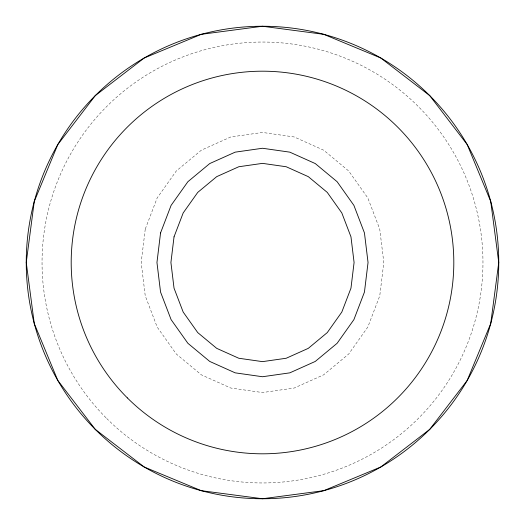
<?xml version="1.0" encoding="UTF-8"?>
<svg xmlns="http://www.w3.org/2000/svg" width="525" height="525" viewBox="0 0 525 525"><rect width="100%" height="100%" fill="white"/><g stroke="black" fill="none" stroke-linecap="round" stroke-linejoin="round"><path stroke-width="0.39" stroke-dasharray="2.62 1.97" d="M145.248 229.136L141.186 262.5L145.248 295.864L157.185 327.062L176.288 354.008L201.37 374.843L230.79 388.034L262.5 392.549L294.21 388.034L323.63 374.843L348.712 354.008L367.815 327.062L379.752 295.864L383.814 262.5L379.752 229.136L367.815 197.938L348.712 170.993L323.63 150.157L294.21 136.966L262.5 132.451L230.79 136.966L201.37 150.157L176.288 170.993L157.185 197.938L145.248 229.136M106.687 418.464A220.461 220.461 0 0 0 475.479 319.456A220.461 220.461 0 0 0 205.341 49.58A220.461 220.461 0 0 0 106.687 418.464"/><path stroke-width="0.79" d="M160.552 232.936L156.955 262.5L160.552 292.064L171.098 319.62L187.871 343.278L209.731 361.436L235.18 372.848L262.5 376.74L289.82 372.848L315.269 361.436L337.129 343.278L353.902 319.62L364.448 292.064L368.045 262.5L364.448 232.936L353.902 205.38L337.129 181.722L315.269 163.564L289.82 152.152L262.5 148.26L235.18 152.152L209.731 163.564L187.871 181.722L171.098 205.38L160.552 232.936M174.031 236.841L170.914 262.5L174.031 288.159L183.186 312.067L197.741 332.601L216.707 348.351L238.796 358.253L262.5 361.633L286.204 358.253L308.293 348.351L327.259 332.601L341.814 312.067L350.969 288.159L354.086 262.5L350.969 236.841L341.814 212.933L327.259 192.399L308.293 176.649L286.204 166.747L262.5 163.367L238.796 166.747L216.707 176.649L197.741 192.399L183.186 212.933L174.031 236.841M34.269 201.462L26.25 262.5L34.269 323.538L57.803 380.454L95.287 429.398L144.211 467.001L201.246 490.672L262.5 498.75L323.754 490.672L380.789 467.001L429.712 429.398L467.197 380.454L490.731 323.538L498.75 262.5L490.731 201.462L467.197 144.546L429.712 95.603L380.789 57.999L323.754 34.328L262.5 26.25L201.246 34.328L144.211 57.999L95.287 95.603L57.803 144.546L34.269 201.462M127.352 397.904A191.31 191.31 0 0 0 447.339 311.837A191.31 191.31 0 0 0 212.809 77.759A191.31 191.31 0 0 0 127.352 397.904M95.524 429.634A236.25 236.25 0 0 0 490.731 323.538A236.25 236.25 0 0 0 201.246 34.328A236.25 236.25 0 0 0 95.524 429.634"/></g></svg>
